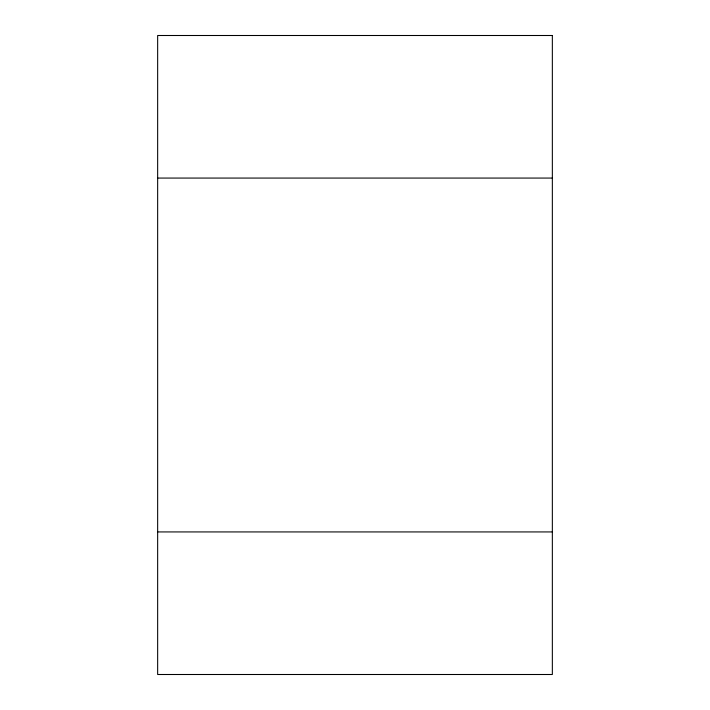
<?xml version="1.0" encoding="UTF-8"?>
<svg xmlns="http://www.w3.org/2000/svg" width="710" height="710" viewBox="0 0 710 710"><rect width="100%" height="100%" fill="white"/><g stroke="black" fill="none" stroke-linecap="round" stroke-linejoin="round"><path stroke-width="1.06" d="M157.655 178.068L552.345 178.068M157.655 531.932L552.345 531.932M552.345 35.5L157.655 35.5L157.655 674.5L552.345 674.5L552.345 35.5"/></g></svg>
